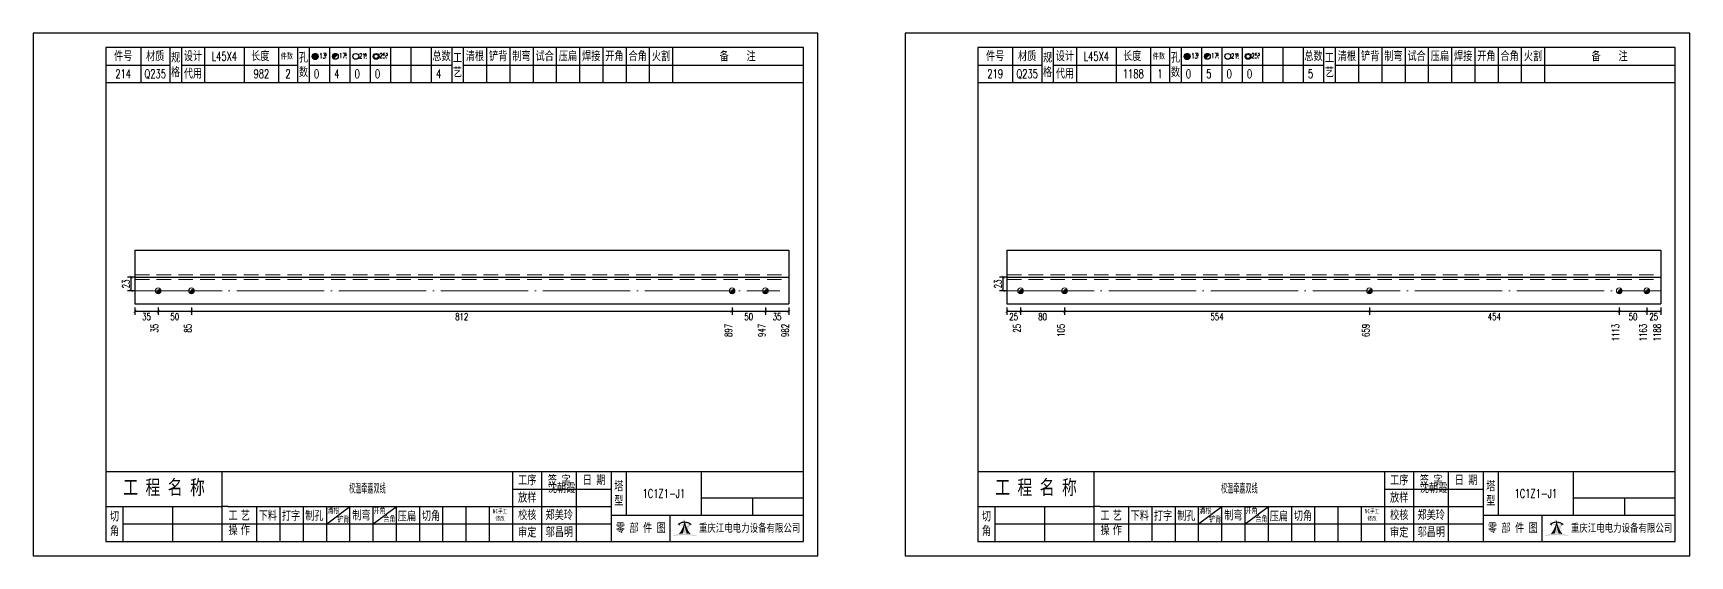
# Model space of a CAD drawing. Header units: millimetres. Extents: x -524 to 9570, y -2481 to 180.
# Drawn here: x 3900 to 4470, y -600 to -420 of the extents above; entities that cross this region are included whole.
import ezdxf
from ezdxf.enums import TextEntityAlignment as Align

# ---------------------------------------------------------------- set-up
doc = ezdxf.new("R2010")
doc.units = ezdxf.units.MM
doc.header["$LTSCALE"] = 20
doc.header["$PDMODE"] = 1
doc.linetypes.add('DASHDOT2X', pattern=[1.75, 1.5, -0.125, 0, -0.125])
doc.linetypes.add('HIDDEN', pattern=[0.375, 0.25, -0.125])
for name, color, linetype, lineweight in [('1', 7, 'Continuous', 25), ('11', 1, 'Continuous', 13), ('2', 1, 'HIDDEN', 13), ('5', 7, 'Continuous', 13), ('7', 3, 'DASHDOT2X', 13)]:
    doc.layers.add(name, color=color, linetype=linetype, lineweight=lineweight)
doc.styles.get("Standard").update_dxf_attribs({"font": 'simplex', "width": 0.7, "bigfont": 'gbhzfs.shx'})
doc.styles.add('SYMBOL_TXT', font='txt.shx', dxfattribs={"width": 0.6})
doc.styles.add('TITLE_TXT', font='simplex.shx', dxfattribs={"width": 0.75, "height": 2.5, "bigfont": 'gbhzfs.shx'})
doc.dimstyles.new('dimStyle4', dxfattribs={"dimtxt": 2.5, "dimasz": 1, "dimexe": 1.25, "dimexo": 0, "dimgap": 0.63, "dimtad": 2, "dimzin": 0, "dimdsep": 46, "dimtxsty": 'standard', "dimblk": 'ARCHTICK', "dimblk1": 'ARCHTICK', "dimblk2": 'ARCHTICK', "dimcen": 0.09, "dimadec": 0, "dimazin": 0, "dimtfac": 1, "dimtdec": 1, "dimtix": 1, "dimtmove": 2, "dimatfit": 3, "dimfxl": 0, "dimtolj": 1, "dimtzin": 0, "dimarcsym": 0})
doc.dimstyles.get("Standard").update_dxf_attribs({"dimtxt": 2.5, "dimasz": 1, "dimexe": 1.25, "dimexo": 0, "dimgap": 0.63, "dimtad": 1, "dimzin": 0, "dimdsep": 46, "dimtxsty": 'standard', "dimblk": 'ARCHTICK', "dimblk1": 'ARCHTICK', "dimblk2": 'ARCHTICK', "dimcen": 0.09, "dimadec": 0, "dimazin": 0, "dimtfac": 1, "dimtdec": 1, "dimtix": 1, "dimtmove": 2, "dimatfit": 3, "dimfxl": 0, "dimtolj": 1, "dimtzin": 0, "dimarcsym": 0})
pattern_1 = [(0, (-3, 0), (0, 0.0125), [])]

# ---------------------------------------------------------------- blocks, each defined once
blk = doc.blocks.new('M12_HOLE')
h = blk.add_hatch()
h.set_pattern_fill('LINE', scale=0.1, style=0)
h.set_pattern_definition(pattern_1)
h.paths.add_polyline_path([(-5, 0, 1), (-1, 0, 1)])
at = {"color": 7}
blk.add_circle((-3, 0), 2, dxfattribs=at)
at = {"color": 7, "attachment_point": 1, "style": 'SYMBOL_TXT'}
for s, insert, char_height, width in [('13\\f??|b0|i0|c0|p54;.', (-0.1170648347537053, 2.110404609075999), 3.5, 5.707453662650948), ('5', (3.739322910876695, 2.264550918150206), 1.8, 2.930899999712656)]:
    blk.add_mtext(s, dxfattribs=dict(at, insert=insert, char_height=char_height, width=width))
blk = doc.blocks.new('M16_HOLE')
h = blk.add_hatch()
h.set_pattern_fill('LINE', scale=0.1, style=0)
h.set_pattern_definition(pattern_1)
h.paths.add_polyline_path([(-1.585786437626905, 1.414213562373095, 0.668178637919299), (-5, 0, 0.198912367379658), (-4.414213562373095, -1.414213562373095)])
at = {"color": 7}
blk.add_circle((-3, 0), 2, dxfattribs=at)
at = {"color": 7, "attachment_point": 1, "style": 'SYMBOL_TXT'}
for s, insert, char_height, width in [('17.', (-0.443935574240129, 2.13042063441452), 3.5, 6.3164), ('5', (3.564570640825252, 2.25180437378188), 1.8, 1.822)]:
    blk.add_mtext(s, dxfattribs=dict(at, insert=insert, char_height=char_height, width=width))
blk = doc.blocks.new('M20_HOLE')
at = {"color": 7}
blk.add_circle((-3, 0), 2, dxfattribs=at)
at = {"color": 7, "attachment_point": 1, "style": 'SYMBOL_TXT'}
for s, insert, char_height, width in [('21.', (-0.6868754558352066, 2.009036737063269), 3.5, 6.0735), ('5', (3.321630759230175, 2.009036737063269), 1.8, 1.4576)]:
    blk.add_mtext(s, dxfattribs=dict(at, insert=insert, char_height=char_height, width=width))
blk = doc.blocks.new('M24_HOLE')
at = {"color": 7}
for radius in [2, 1.5]:
    blk.add_circle((-3, 0), radius, dxfattribs=at)
at = {"color": 7, "attachment_point": 1, "style": 'SYMBOL_TXT'}
for s, insert, char_height, width in [('25.', (-0.6868754558352066, 2.13042063441452), 3.5, 2.4294), ('5', (3.928980201610216, 2.25180437378188), 1.8, 1.9435)]:
    blk.add_mtext(s, dxfattribs=dict(at, insert=insert, char_height=char_height, width=width))
blk = doc.blocks.new('A$C1E394B87')
for p, q in [((270, 180), (0, 180)), ((0, 180), (0, 0)), ((270, 0), (270, 180)), ((0, 0), (270, 0))]:
    blk.add_line(p, q)
blk = doc.blocks.new('JgCard')
h = blk.add_hatch(color=256)
edge = h.paths.add_edge_path()
edge.add_arc((223.8016524729837, -21.84717885384339), 29.00860721842082, 79.81716678233735, 89.27812697573944)
edge.add_arc((224.5325955616654, -21.84717885384339), 29.00860721842082, 90.72187302426055, 100.1828332176626)
edge.add_arc((224.0279874541857, -3.830853464385541), 11.50536553551401, 89.30709440376557, 113.6959925615352, ccw=False)
edge.add_arc((224.3062605804644, -3.830853464385541), 11.50536553551401, 66.30400743846491, 90.69290559623443, ccw=False)
edge = h.paths.add_edge_path()
edge.add_arc((233.0302112674253, 13.18449056462987), 8.873034629199061, 191.5208225546964, 219.6965150385776)
edge.add_arc((215.3040367672247, 13.18449056462987), 8.873034629199061, 320.3034849614224, 348.4791774453036)
edge.add_arc((214.0326012329333, 11.43447699248611), 10.13453382683302, 338.1301204334909, 359.9154198731663)
edge.add_arc((234.3016468017167, 11.43447699248611), 10.13453382683302, 180.0845801266699, 201.8698795665091)
edge.add_line((225.937925765641, 10.90576856469295), (225.6552856147136, 10.35609493506945))
edge.add_arc((224.1679533083088, 7.853493107532699), 3.957321353349253, 91.41975307934291, 127.4827228769255)
edge.add_arc((215.3040367672247, 13.18449056462987), 8.873034629199061, 351.0860103832611, 357.2867084751834)
edge.add_line((222.396322269009, 10.90576856469295), (222.6789624199364, 10.35609493506945))
edge.add_line((222.6789624199364, 10.35609493506945), (221.7697188924139, 10.86032854938844))
edge.add_line((225.6552856147136, 10.35609493506945), (226.5654915637542, 10.86086227359522))
edge.add_arc((224.2330238305049, 7.883670059543192), 3.536460377387214, 93.80567765797379, 121.2894356209631)
edge.add_arc((224.1012242041452, 7.883670059543192), 3.536460377387214, 58.7105643790368, 86.1943223420262)
edge.add_arc((224.1679533083088, 7.853493107532699), 3.957321353349253, 52.53023982105776, 88.60436076552203)
edge.add_arc((233.0302112674253, 13.18449056462987), 8.873034629199061, 182.7132915248167, 188.9137221835162)
edge.add_line((224.1671240173246, 11.44943760304955), (224.1671240173246, 11.41951638194644))
blk.add_hatch(color=256).paths.add_polyline_path([(224.1671240173246, 11.41951638190653, 0.09534363958971465), (224.8964730213393, 7.65936347788454, -0.02857973389665951), (226.2029576453306, 7.517096850535836, -0.1235627947319866), (224.3359488967444, 11.41233217421416, -0.1204986991669159), (225.937925765641, 10.90576856469295), (225.6552856147136, 10.35609493506945), (226.5654915637542, 10.86086227359522, 0.5402417223769541), (226.575360567148, 10.99431825130466, 0.158715983985349), (224.2643381876442, 11.80964050730302, -0.02706108524003999), (224.1671240173246, 12.76445731824299, -0.02706225299216489), (224.0699034296731, 11.80959959181416, 0.1586661026302013), (221.7598355252794, 10.99377351487396, 0.5401762534625951), (221.7697205382283, 10.86032763670437, -5.881062471050359e-06), (221.7697188924139, 10.86032854938844), (222.6789624199364, 10.35609493506945), (222.396322269009, 10.90576856469295, -0.1204986991669226), (223.9982991379056, 11.41233217421416, -0.1235627947319868), (222.1312903893195, 7.517096850535836, -0.0285797338966575), (223.4377750133108, 7.65936347788454, 0.09534363958971454)])
for p, q in [((265, 175), (25, 175)), ((25, 175), (25, 5)), ((37, 175), (37, 163)), ((47, 175), (47, 163)), ((51, 175), (51, 163)), ((59, 175), (59, 163)), ((72.61005959575064, 175), (72.61005959575061, 163)), ((84.43573710762382, 175), (84.43573710762382, 163)), ((91, 175), (91, 163)), ((95, 175), (95, 163)), ((102, 175), (102, 163)), ((109, 175), (109, 163)), ((116, 175), (116, 163)), ((123, 175), (123, 163)), ((130, 175), (130, 163)), ((137, 175), (137, 163)), ((144, 175), (144, 163)), ((148, 175), (148, 163)), ((156, 175), (156, 163)), ((164, 175), (164, 163)), ((172, 175), (172, 163)), ((180, 175), (180, 163)), ((188, 175), (188, 163)), ((196, 175), (196, 163)), ((204, 175), (204, 163)), ((212, 175), (212, 163)), ((220, 175), (220, 163)), ((265, 5), (265, 175)), ((25, 169), (47, 169)), ((51, 168.9999999999999), (91, 168.9999999999999)), ((95, 168.9999999999999), (144, 168.9999999999999)), ((148, 169), (265, 169)), ((25, 163), (265, 163)), ((25, 29), (265, 29)), ((65, 17), (65, 29)), ((165, 5), (165, 29)), ((175, 5), (175, 29)), ((187, 5), (187, 29)), ((199, 5), (199, 29)), ((204, 29), (204, 14)), ((230, 14), (230, 29)), ((165, 23), (199, 23)), ((230, 20), (265, 20)), ((247.5, 20), (247.5, 14)), ((25, 17), (65, 17)), ((31, 5), (31, 17)), ((48, 17), (48, 5)), ((65, 5), (65, 17)), ((67, 17), (65, 17)), ((67, 17), (165, 17)), ((77, 5), (77, 17)), ((85, 5), (85, 17)), ((93, 5), (93, 17)), ((101, 5), (101, 17)), ((101, 11), (109, 17)), ((109, 5), (109, 17)), ((117, 5), (117, 17)), ((117, 11), (125, 17)), ((125, 5), (125, 17)), ((133, 5), (133, 17)), ((141, 5), (141, 17)), ((149, 5), (149, 17)), ((157, 5), (157, 17)), ((165, 17), (199, 17)), ((199, 14), (265, 14)), ((219.0802760739607, 14), (219.0802760739607, 5)), ((31, 11), (65, 11)), ((65, 11), (165, 11)), ((165, 11), (199, 11)), ((25, 5), (265, 5))]:
    blk.add_line(p, q)
blk.add_lwpolyline([(96.0334779468642, 171.9855941999696, -1), (98.0334779468642, 171.9855941999696, -1)], format="xyb", close=True)
for p in [(65.8050297978753, 166), (145, 96)]:
    blk.add_point(p)
blk.add_blockref('A$C1E394B87', (0, 0))
at = {"xscale": 0.5, "yscale": 0.5, "zscale": 0.5}
for name, p in [('M12_HOLE', (98.5334779468642, 171.9855941999696)), ('M16_HOLE', (105.5, 171.9999999999999)), ('M20_HOLE', (112.5, 171.9999999999999)), ('M24_HOLE', (119.5, 171.9999999999999))]:
    blk.add_blockref(name, p, dxfattribs=at)
at = {"attachment_point": 5, "style": 'TITLE_TXT'}
for s, insert, char_height, width in [('{\\fSimHei|b0|i0|c134|p2;件号}', (31, 172), 3, 15), ('{\\fSimHei|b0|i0|c134|p2;材质}', (42, 172), 3, 8), ('{\\fSimHei|b0|i0|c134|p2;规格}', (49, 169), 3, 4), ('{\\fSimHei|b0|i0|c134|p2;设计}', (55, 171.9999999999999), 3, 8.000000000000014), ('{\\fSimHei|b0|i0|c134|p2;长度}', (78.11684221050325, 172.0531705390044), 3, 8), ('{\\fSimHei|b0|i0|c134|p2;件数}', (87.3041250533895, 171.9999999999999), 2, 8.8244), ('{\\fSimHei|b0|i0|c134|p2;孔数}', (93, 169), 3, 4), ('{\\fSimHei|b0|i0|c134|p2;总数}', (140.5, 171.9999999999999), 3, 7), ('{\\fSimHei|b0|i0|c134|p2;工\\P艺}', (146, 169), 3, 4), ('{\\fSimHei|b0|i0|c134|p2;清根}', (152, 172), 3, 8), ('{\\fSimHei|b0|i0|c134|p2;铲背}', (160, 172), 3, 8), ('{\\fSimHei|b0|i0|c134|p2;制弯}', (168, 172), 3, 8.000000000000028), ('{\\fSimHei|b0|i0|c134|p2;试合}', (176, 172), 3, 8), ('{\\fSimHei|b0|i0|c134|p2;压扁}', (184, 172), 3, 8), ('{\\fSimHei|b0|i0|c134|p2;焊接}', (192, 172), 3, 8), ('{\\fSimHei|b0|i0|c134|p2;开角}', (200, 172), 3, 8.000000000000057), ('{\\fSimHei|b0|i0|c134|p2;合角}', (208, 172), 3, 8), ('{\\fSimHei|b0|i0|c134|p2;火割}', (216, 172), 3, 8), ('{\\fSimHei|b0|i0|c134|p2;备    注}', (242.3967818627186, 171.9765054582008), 3, 22), ('{\\fSimHei|b0|i0|c134|p2;代用}', (55, 166), 3, 8), ('{\\fSimHei|b0|i0|c134|p2;工 程 名 称}', (45.04268864723963, 23.33842704880232), 5, 47.33333333333334), ('{\\fSimHei|b0|i0|c134|p2;工序}', (170, 26), 3, 10), ('{\\fSimHei|b0|i0|c134|p2;签 字}', (181, 26), 3, 12), ('{\\fSimHei|b0|i0|c134|p2;^I沈朝霞}', (181.0520504248258, 23.27747906449889), 3, 12), ('{\\fSimHei|b0|i0|c134|p2;日 期}', (193, 26), 3, 12), ('{\\fSimHei|b0|i0|c134|p2;塔\\P型}', (201.5, 21.5), 3, 5.000000000000028), ('{\\fSimHei|b0|i0|c134|p2;放样}', (170, 20), 3, 10), ('{\\fSimHei|b0|i0|c134|p2;切\\P角}', (28, 11), 3, 6.000000000000004), ('{\\fSimHei|b0|i0|c134|p2;工\\P操}', (68.78408056366106, 11.29930144135182), 3, 6.000000000000004), ('{\\fSimHei|b0|i0|c134|p2;艺\\P作}', (73.01340619218274, 11.29930144135182), 3, 6.000000000000004), ('{\\fSimHei|b0|i0|c134|p2;下料}', (80.74376492044746, 13.75191016783555), 3, 8), ('{\\fSimHei|b0|i0|c134|p2;打字}', (88.74376492044746, 13.75191016783555), 3, 8), ('{\\fSimHei|b0|i0|c134|p2;制孔}', (96.74376492044746, 13.75191016783555), 3, 8.000000000000028), ('{\\fSimHei|b0|i0|c134|p2;清根}', (103.3080888185272, 15.56254542211099), 2, 8), ('{\\fSimHei|b0|i0|c134|p2;铲背}', (106.6982872637203, 12.58010217278223), 2, 8), ('{\\fSimHei|b0|i0|c134|p2;制弯}', (112.9524832210667, 13.86807755023182), 3, 8.000000000000028), ('{\\fSimHei|b0|i0|c134|p2;开角}', (119.2123351337376, 15.54156681030855), 2, 8.000000000000057), ('{\\fSimHei|b0|i0|c134|p2;合角}', (122.601153766583, 12.67610618408509), 2, 8), ('{\\fSimHei|b0|i0|c134|p2;压扁}', (128.5896913500159, 13.56672241423536), 3, 8), ('{\\fSimHei|b0|i0|c134|p2;切角}', (136.8970089545677, 13.6938446517654), 3, 8), ('{\\fSimHei|b0|i0|c134|p2;NC手工修改}', (160.6311373906198, 14.05820252967675), 1.5, 6.204069777279955), ('{\\fSimHei|b0|i0|c134|p2;校核}', (170, 14), 3, 10.00000000000003), ('{\\fSimHei|b0|i0|c134|p2;郑美玲}', (181, 14), 3, 12), ('{\\fSimHei|b0|i0|c134|p2;零 部 件 图}', (209.0827348158753, 9.5), 3, 30.76131175444226), ('{\\fSimHei|b0|i0|c134|p2;重庆江电电力设备有限公司}', (246.5086378857131, 9.475432444103376), 2.772000000000001, 63.29400000000002), ('{\\fSimHei|b0|i0|c134|p2;审定}', (170, 8), 3, 10), ('{\\fSimHei|b0|i0|c134|p2;邬昌明}', (181.0428184060297, 8.12303372435349), 3, 12)]:
    blk.add_mtext(s, dxfattribs=dict(at, insert=insert, char_height=char_height, width=width))
blk = doc.blocks.new('M16')
for p, q in [((-0.7071067811865476, -0.7071067811865476), (0.7071067811865475, 0.7071067811865475)), ((-0.4, 4.898425415289509e-17), (0.4, 0)), ((2.449212707644755e-17, 0.4), (0, -0.4))]:
    blk.add_line(p, q)
blk.add_circle((0, 0), 1)
for centre, radius, end in [((0, 0), 0.8, 45.00000000000001), ((0, 0), 0.6, 45.00000000000001), ((0, 0), 0.4, 45.00000000000001), ((-5.551115123125783e-17, -5.551115123125783e-17), 0.2, 45)]:
    blk.add_arc(centre, radius, 225, end)
blk = doc.blocks.new('_ArchTick')
at = {"color": 0, "linetype": 'ByBlock', "const_width": 0.15}
blk.add_lwpolyline([(-0.5, -0.5), (0.5, 0.5)], dxfattribs=at)
blk = doc.blocks.new('*D483')
at = {"layer": '11', "color": 0, "lineweight": -2}
for p, q in [((3935, -514.5), (3935, -517)), ((3935, -515.75), (3943.017443708528, -515.75)), ((3943.017443708528, -514.5), (3943.017443708528, -517))]:
    blk.add_line(p, q, dxfattribs=at)
at = {"layer": 'Defpoints', "color": 0}
for p in [(3935, -514.5), (3943.017443708528, -514.5), (3943.017443708528, -515.75)]:
    blk.add_point(p, dxfattribs=at)
at = {"layer": '11', "color": 0, "lineweight": -2, "rotation": 180}
blk.add_blockref('_ArchTick', (3935, -515.75), dxfattribs=at)
at = {"layer": '11', "color": 0, "lineweight": -2}
blk.add_blockref('_ArchTick', (3943.017443708528, -515.75), dxfattribs=at)
at = {"layer": '11', "color": 0, "insert": (3939.008721854264, -517.63), "char_height": 2.5, "attachment_point": 5}
blk.add_mtext('\\A1;35', dxfattribs=at)
blk = doc.blocks.new('*D484')
at = {"layer": '11', "color": 0, "lineweight": -2}
for p, q in [((3943.017443708528, -514.5), (3943.017443708528, -517)), ((3943.017443708528, -515.75), (3954.470934720712, -515.75)), ((3954.470934720712, -514.5), (3954.470934720712, -517))]:
    blk.add_line(p, q, dxfattribs=at)
at = {"layer": 'Defpoints', "color": 0}
for p in [(3943.017443708528, -514.5), (3954.470934720712, -514.5), (3954.470934720712, -515.75)]:
    blk.add_point(p, dxfattribs=at)
at = {"layer": '11', "color": 0, "lineweight": -2, "rotation": 180}
blk.add_blockref('_ArchTick', (3943.017443708528, -515.75), dxfattribs=at)
at = {"layer": '11', "color": 0, "lineweight": -2}
blk.add_blockref('_ArchTick', (3954.470934720712, -515.75), dxfattribs=at)
at = {"layer": '11', "color": 0, "insert": (3948.74418921462, -517.63), "char_height": 2.5, "attachment_point": 5}
blk.add_mtext('\\A1;50', dxfattribs=at)
blk = doc.blocks.new('*D485')
at = {"layer": '11', "color": 0, "lineweight": -2}
for p, q in [((3954.470934720712, -514.5), (3954.470934720712, -517)), ((3954.470934720712, -515.75), (4140.475628758568, -515.75)), ((4140.475628758568, -514.5), (4140.475628758568, -517))]:
    blk.add_line(p, q, dxfattribs=at)
at = {"layer": 'Defpoints', "color": 0}
for p in [(3954.470934720712, -514.5), (4140.475628758568, -514.5), (4140.475628758568, -515.75)]:
    blk.add_point(p, dxfattribs=at)
at = {"layer": '11', "color": 0, "lineweight": -2, "rotation": 180}
blk.add_blockref('_ArchTick', (3954.470934720712, -515.75), dxfattribs=at)
at = {"layer": '11', "color": 0, "lineweight": -2}
blk.add_blockref('_ArchTick', (4140.475628758568, -515.75), dxfattribs=at)
at = {"layer": '11', "color": 0, "insert": (4047.47328173964, -517.63), "char_height": 2.5, "attachment_point": 5}
blk.add_mtext('\\A1;812', dxfattribs=at)
blk = doc.blocks.new('*D486')
at = {"layer": '11', "color": 0, "lineweight": -2}
for p, q in [((4140.475628758568, -514.5), (4140.475628758568, -517)), ((4140.475628758568, -515.75), (4151.929119770752, -515.75)), ((4151.929119770752, -514.5), (4151.929119770752, -517))]:
    blk.add_line(p, q, dxfattribs=at)
at = {"layer": 'Defpoints', "color": 0}
for p in [(4140.475628758568, -514.5), (4151.929119770752, -514.5), (4151.929119770752, -515.75)]:
    blk.add_point(p, dxfattribs=at)
at = {"layer": '11', "color": 0, "lineweight": -2, "rotation": 180}
blk.add_blockref('_ArchTick', (4140.475628758568, -515.75), dxfattribs=at)
at = {"layer": '11', "color": 0, "lineweight": -2}
blk.add_blockref('_ArchTick', (4151.929119770752, -515.75), dxfattribs=at)
at = {"layer": '11', "color": 0, "insert": (4146.20237426466, -517.63), "char_height": 2.5, "attachment_point": 5}
blk.add_mtext('\\A1;50', dxfattribs=at)
blk = doc.blocks.new('*D487')
at = {"layer": '11', "color": 0, "lineweight": -2}
for p, q in [((4151.929119770752, -514.5), (4151.929119770752, -517)), ((4151.929119770752, -515.75), (4160, -515.75)), ((4160, -514.5), (4160, -517))]:
    blk.add_line(p, q, dxfattribs=at)
at = {"layer": 'Defpoints', "color": 0}
for p in [(4151.929119770752, -514.5), (4160, -514.5), (4160, -515.75)]:
    blk.add_point(p, dxfattribs=at)
at = {"layer": '11', "color": 0, "lineweight": -2, "rotation": 180}
blk.add_blockref('_ArchTick', (4151.929119770752, -515.75), dxfattribs=at)
at = {"layer": '11', "color": 0, "lineweight": -2}
blk.add_blockref('_ArchTick', (4160, -515.75), dxfattribs=at)
at = {"layer": '11', "color": 0, "insert": (4155.964559885376, -517.63), "char_height": 2.5, "attachment_point": 5}
blk.add_mtext('\\A1;35', dxfattribs=at)
blk = doc.blocks.new('*D489')
at = {"layer": '11', "color": 0, "lineweight": -2}
for p, q in [((4235, -514.5), (4235, -517)), ((4235, -515.75), (4239.73289112438, -515.75)), ((4239.73289112438, -514.5), (4239.73289112438, -517))]:
    blk.add_line(p, q, dxfattribs=at)
at = {"layer": 'Defpoints', "color": 0}
for p in [(4235, -514.5), (4239.73289112438, -514.5), (4239.73289112438, -515.75)]:
    blk.add_point(p, dxfattribs=at)
at = {"layer": '11', "color": 0, "lineweight": -2, "rotation": 180}
blk.add_blockref('_ArchTick', (4235, -515.75), dxfattribs=at)
at = {"layer": '11', "color": 0, "lineweight": -2}
blk.add_blockref('_ArchTick', (4239.73289112438, -515.75), dxfattribs=at)
at = {"layer": '11', "color": 0, "insert": (4237.36644556219, -517.63), "char_height": 2.5, "attachment_point": 5}
blk.add_mtext('\\A1;25', dxfattribs=at)
blk = doc.blocks.new('*D490')
at = {"layer": '11', "color": 0, "lineweight": -2}
for p, q in [((4239.73289112438, -514.5), (4239.73289112438, -517)), ((4239.73289112438, -515.75), (4254.878142722395, -515.75)), ((4254.878142722395, -514.5), (4254.878142722395, -517))]:
    blk.add_line(p, q, dxfattribs=at)
at = {"layer": 'Defpoints', "color": 0}
for p in [(4239.73289112438, -514.5), (4254.878142722395, -514.5), (4254.878142722395, -515.75)]:
    blk.add_point(p, dxfattribs=at)
at = {"layer": '11', "color": 0, "lineweight": -2, "rotation": 180}
blk.add_blockref('_ArchTick', (4239.73289112438, -515.75), dxfattribs=at)
at = {"layer": '11', "color": 0, "lineweight": -2}
blk.add_blockref('_ArchTick', (4254.878142722395, -515.75), dxfattribs=at)
at = {"layer": '11', "color": 0, "insert": (4247.305516923388, -517.63), "char_height": 2.5, "attachment_point": 5}
blk.add_mtext('\\A1;80', dxfattribs=at)
blk = doc.blocks.new('*D491')
at = {"layer": '11', "color": 0, "lineweight": -2}
for p, q in [((4254.878142722395, -514.5), (4254.878142722395, -517)), ((4254.878142722395, -515.75), (4359.759010038644, -515.75)), ((4359.759010038644, -514.5), (4359.759010038644, -517))]:
    blk.add_line(p, q, dxfattribs=at)
at = {"layer": 'Defpoints', "color": 0}
for p in [(4254.878142722395, -514.5), (4359.759010038644, -514.5), (4359.759010038644, -515.75)]:
    blk.add_point(p, dxfattribs=at)
at = {"layer": '11', "color": 0, "lineweight": -2, "rotation": 180}
blk.add_blockref('_ArchTick', (4254.878142722395, -515.75), dxfattribs=at)
at = {"layer": '11', "color": 0, "lineweight": -2}
blk.add_blockref('_ArchTick', (4359.759010038644, -515.75), dxfattribs=at)
at = {"layer": '11', "color": 0, "insert": (4307.31857638052, -517.63), "char_height": 2.5, "attachment_point": 5}
blk.add_mtext('\\A1;554', dxfattribs=at)
blk = doc.blocks.new('*D492')
at = {"layer": '11', "color": 0, "lineweight": -2}
for p, q in [((4359.759010038644, -514.5), (4359.759010038644, -517)), ((4359.759010038644, -515.75), (4445.708312857378, -515.75)), ((4445.708312857378, -514.5), (4445.708312857378, -517))]:
    blk.add_line(p, q, dxfattribs=at)
at = {"layer": 'Defpoints', "color": 0}
for p in [(4359.759010038644, -514.5), (4445.708312857378, -514.5), (4445.708312857378, -515.75)]:
    blk.add_point(p, dxfattribs=at)
at = {"layer": '11', "color": 0, "lineweight": -2, "rotation": 180}
blk.add_blockref('_ArchTick', (4359.759010038644, -515.75), dxfattribs=at)
at = {"layer": '11', "color": 0, "lineweight": -2}
blk.add_blockref('_ArchTick', (4445.708312857378, -515.75), dxfattribs=at)
at = {"layer": '11', "color": 0, "insert": (4402.733661448011, -517.63), "char_height": 2.5, "attachment_point": 5}
blk.add_mtext('\\A1;454', dxfattribs=at)
blk = doc.blocks.new('*D493')
at = {"layer": '11', "color": 0, "lineweight": -2}
for p, q in [((4445.708312857378, -514.5), (4445.708312857378, -517)), ((4445.708312857378, -515.75), (4455.174095106137, -515.75)), ((4455.174095106137, -514.5), (4455.174095106137, -517))]:
    blk.add_line(p, q, dxfattribs=at)
at = {"layer": 'Defpoints', "color": 0}
for p in [(4445.708312857378, -514.5), (4455.174095106137, -514.5), (4455.174095106137, -515.75)]:
    blk.add_point(p, dxfattribs=at)
at = {"layer": '11', "color": 0, "lineweight": -2, "rotation": 180}
blk.add_blockref('_ArchTick', (4445.708312857378, -515.75), dxfattribs=at)
at = {"layer": '11', "color": 0, "lineweight": -2}
blk.add_blockref('_ArchTick', (4455.174095106137, -515.75), dxfattribs=at)
at = {"layer": '11', "color": 0, "insert": (4450.441203981757, -517.63), "char_height": 2.5, "attachment_point": 5}
blk.add_mtext('\\A1;50', dxfattribs=at)
blk = doc.blocks.new('*D494')
at = {"layer": '11', "color": 0, "lineweight": -2}
for p, q in [((4455.174095106137, -514.5), (4455.174095106137, -517)), ((4455.174095106137, -515.75), (4460, -515.75)), ((4460, -514.5), (4460, -517))]:
    blk.add_line(p, q, dxfattribs=at)
at = {"layer": 'Defpoints', "color": 0}
for p in [(4455.174095106137, -514.5), (4460, -514.5), (4460, -515.75)]:
    blk.add_point(p, dxfattribs=at)
at = {"layer": '11', "color": 0, "lineweight": -2, "rotation": 180}
blk.add_blockref('_ArchTick', (4455.174095106137, -515.75), dxfattribs=at)
at = {"layer": '11', "color": 0, "lineweight": -2}
blk.add_blockref('_ArchTick', (4460, -515.75), dxfattribs=at)
at = {"layer": '11', "color": 0, "insert": (4457.587047553068, -517.63), "char_height": 2.5, "attachment_point": 5}
blk.add_mtext('\\A1;25', dxfattribs=at)

msp = doc.modelspace()

# ---------------------------------------------------------------- linework, layer by layer
at = {"layer": '1'}
for p, q in [((3935, -494.75), (3935, -513.25)), ((3935, -494.75), (4160, -494.75)), ((4160, -494.75), (4160, -513.25)), ((4235, -494.75), (4235, -513.25)), ((4235, -494.75), (4460, -494.75)), ((4460, -494.75), (4460, -513.25)), ((3935, -504), (4160, -504)), ((4235, -504), (4460, -504)), ((3935, -513.25), (4160, -513.25)), ((4235, -513.25), (4460, -513.25))]:
    msp.add_line(p, q, dxfattribs=at)
at = {"layer": '2'}
for p, q in [((3935, -503.1777777777778), (4160, -503.1777777777778)), ((3935, -504.8222222222222), (4160, -504.8222222222222)), ((4235, -503.1777777777778), (4460, -503.1777777777778)), ((4235, -504.8222222222222), (4460, -504.8222222222222))]:
    msp.add_line(p, q, dxfattribs=at)
at = {"layer": '7'}
for p, q in [((3935, -508.7277777777778), (4156.929119770752, -508.7277777777778)), ((4235, -508.7277777777778), (4460.174095106137, -508.7277777777778))]:
    msp.add_line(p, q, dxfattribs=at)

# ---------------------------------------------------------------- block references
at = {"layer": '1'}
for p in [(3900, -600), (4200, -600)]:
    msp.add_blockref('JgCard', p, dxfattribs=at)
at = {"layer": '5'}
for p in [(3943.017443708528, -508.7277777777778), (3954.470934720712, -508.7277777777778), (4140.475628758568, -508.7277777777778), (4151.929119770752, -508.7277777777778), (4239.73289112438, -508.7277777777778), (4254.878142722395, -508.7277777777778), (4359.759010038644, -508.7277777777778), (4445.708312857378, -508.7277777777778), (4455.174095106137, -508.7277777777778)]:
    msp.add_blockref('M16', p, dxfattribs=at)

# ---------------------------------------------------------------- texts
at = {"layer": '1', "width": 0.7}
for s, p in [('L45X4', (3965.805029797875, -428)), ('L45X4', (4265.805029797875, -428)), ('214', (3931, -434)), ('Q235', (3942, -434)), ('982', (3978.522898351686, -434)), ('2', (3987.717868553811, -434)), ('0', (3997.5, -434)), ('4', (4004.5, -434)), ('0', (4011.5, -434)), ('0', (4018.5, -434)), ('4', (4039.5, -434)), ('219', (4231, -434)), ('Q235', (4242, -434)), ('1188', (4278.522898351686, -434)), ('1', (4287.717868553811, -434)), ('0', (4297.5, -434)), ('5', (4304.5, -434)), ('0', (4311.5, -434)), ('0', (4318.5, -434)), ('5', (4339.5, -434)), ('权温牵嘉双线', (4015, -577)), ('权温牵嘉双线', (4315, -577)), ('1C1Z1-J1', (4117, -578.5)), ('1C1Z1-J1', (4417, -578.5))]:
    msp.add_text(s, height=3, dxfattribs=at).set_placement(p, align=Align.MIDDLE_CENTER)
for s, p in [('35', (3943.017443708528, -520.125)), ('85', (3954.470934720712, -520.125)), ('897', (4140.475628758568, -520.125)), ('947', (4151.929119770752, -520.125)), ('982', (4160, -520.125)), ('25', (4239.73289112438, -520.125)), ('105', (4254.878142722395, -520.125)), ('659', (4359.759010038644, -520.125)), ('1113', (4445.708312857378, -520.125)), ('1163', (4455.174095106137, -520.125)), ('1188', (4460, -520.125))]:
    msp.add_text(s, height=2.5, rotation=90, dxfattribs=at).set_placement(p, align=Align.RIGHT)

# ---------------------------------------------------------------- dimensions: what is measured, and where the dimension line sits
at = {"layer": '1'}
for base, p1, p2 in [((3933.75, -504), (3934.75, -508.7277777777778), (3934.75, -504)), ((4233.75, -504), (4234.75, -508.7277777777778), (4234.75, -504))]:
    msp.add_linear_dim(base=base, p1=p1, p2=p2, angle=90, text='23', dimstyle='standard', override={"dimtxt": 2.5}, dxfattribs=at).render()
at = {"layer": '11'}
for base, p1, p2, text, picture, middle in [((3943.017443708528, -515.75), (3935, -514.5), (3943.017443708528, -514.5), '35', '*D483', (3939.008721854264, -517.63)), ((3954.470934720712, -515.75), (3943.017443708528, -514.5), (3954.470934720712, -514.5), '50', '*D484', (3948.74418921462, -517.63)), ((4140.475628758568, -515.75), (3954.470934720712, -514.5), (4140.475628758568, -514.5), '812', '*D485', (4047.47328173964, -517.63)), ((4151.929119770752, -515.75), (4140.475628758568, -514.5), (4151.929119770752, -514.5), '50', '*D486', (4146.20237426466, -517.63)), ((4160, -515.75), (4151.929119770752, -514.5), (4160, -514.5), '35', '*D487', (4155.964559885376, -517.63)), ((4239.73289112438, -515.75), (4235, -514.5), (4239.73289112438, -514.5), '25', '*D489', (4237.36644556219, -517.63)), ((4254.878142722395, -515.75), (4239.73289112438, -514.5), (4254.878142722395, -514.5), '80', '*D490', (4247.305516923388, -517.63)), ((4359.759010038644, -515.75), (4254.878142722395, -514.5), (4359.759010038644, -514.5), '554', '*D491', (4307.31857638052, -517.63)), ((4445.708312857378, -515.75), (4359.759010038644, -514.5), (4445.708312857378, -514.5), '454', '*D492', (4402.733661448011, -517.63)), ((4455.174095106137, -515.75), (4445.708312857378, -514.5), (4455.174095106137, -514.5), '50', '*D493', (4450.441203981757, -517.63)), ((4460, -515.75), (4455.174095106137, -514.5), (4460, -514.5), '25', '*D494', (4457.587047553068, -517.63))]:
    dim = msp.add_linear_dim(base=base, p1=p1, p2=p2, text=text, dimstyle='dimStyle4', override={"dimtxt": 2.5}, dxfattribs=at)
    dim.commit()
    dim.dimension.update_dxf_attribs({"geometry": picture, "text_midpoint": middle})

doc.saveas('drawing.dxf')
